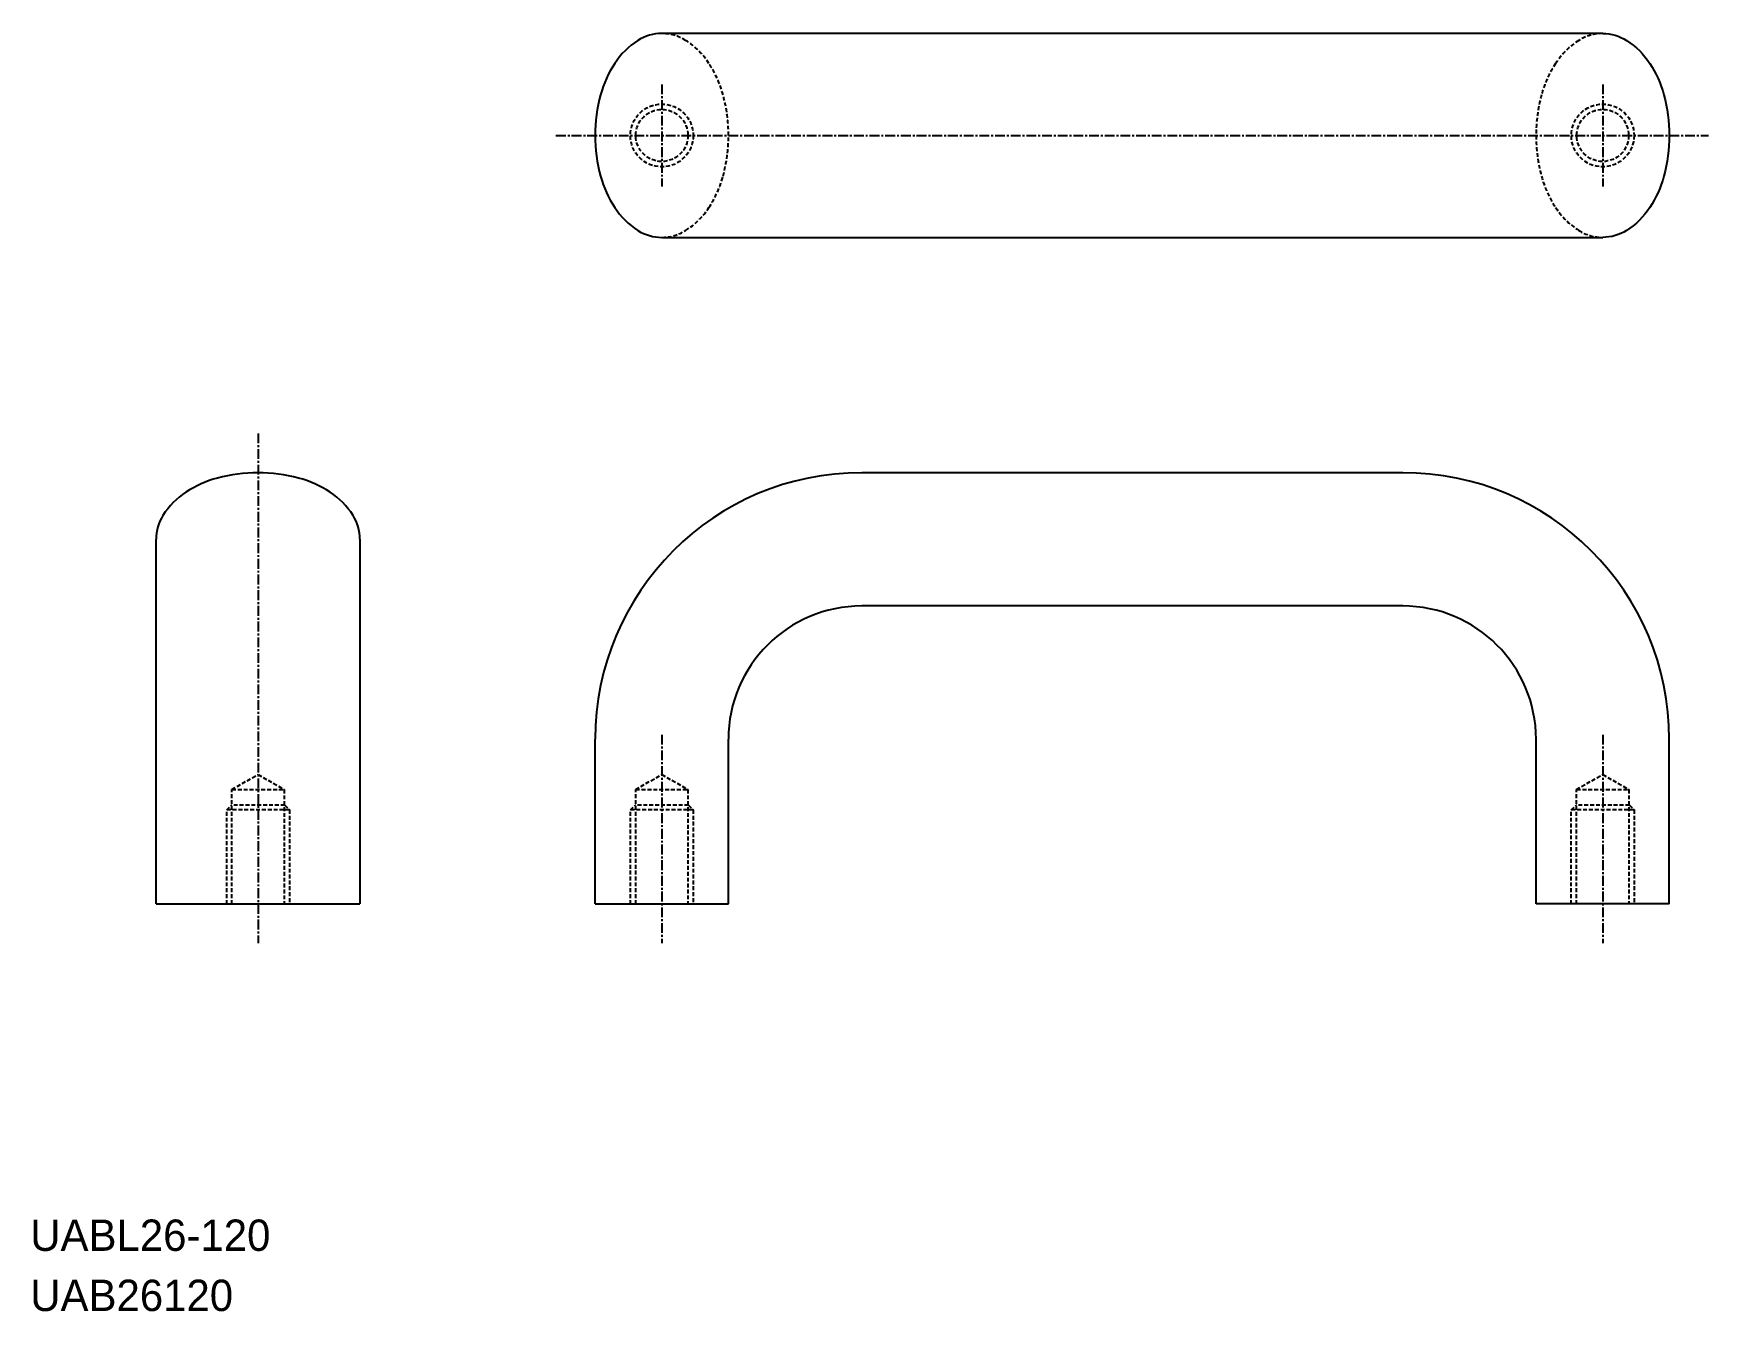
# Model space of a CAD drawing. Extents: x 0 to 214, y 0 to 163.
import ezdxf

# ---------------------------------------------------------------- set-up
doc = ezdxf.new("R2010")
doc.units = 0
doc.linetypes.add('CENTER', pattern=[2, 1.25, -0.25, 0.25, -0.25])
doc.linetypes.add('DASHED', pattern=[0.75, 0.5, -0.25])
doc.layers.get('0').update_dxf_attribs({"linetype": 'CONTINUOUS'})
doc.layers.add('CENTER', color=1, linetype='CENTER')

msp = doc.modelspace()

# ---------------------------------------------------------------- linework, layer by layer
at = {"color": 7, "linetype": 'CONTINUOUS'}
for p, q in [((200.55, 162.91), (80.55, 162.91)), ((80.55, 136.91), (200.55, 136.91)), ((175.05, 106.91), (106.05, 106.91)), ((16.05, 51.91), (16.05, 98.41)), ((42.05, 98.41), (42.05, 51.91)), ((175.05, 89.91), (106.05, 89.91)), ((72.05, 51.91), (72.05, 72.91)), ((89.05, 51.91), (89.05, 72.91)), ((192.05, 51.91), (192.05, 72.91)), ((209.05, 51.91), (209.05, 72.91)), ((89.05, 62.41), (89.05, 62.41)), ((89.05, 57.16), (89.05, 57.16)), ((16.05, 51.91), (42.05, 51.91)), ((72.05, 51.91), (89.05, 51.91)), ((209.05, 51.91), (192.05, 51.91))]:
    msp.add_line(p, q, dxfattribs=at)
at = {"color": 3, "linetype": 'DASHED'}
for p, q in [((25.72, 66.51), (29.05, 68.43)), ((29.05, 68.43), (32.37, 66.51)), ((77.22, 66.51), (80.55, 68.43)), ((80.55, 68.43), (83.87, 66.51)), ((197.22, 66.51), (200.55, 68.43)), ((200.55, 68.43), (203.87, 66.51)), ((25.72, 51.91), (25.72, 66.51)), ((25.72, 66.51), (32.37, 66.51)), ((32.37, 66.51), (32.37, 51.91)), ((77.22, 51.91), (77.22, 66.51)), ((77.22, 66.51), (83.87, 66.51)), ((83.87, 66.51), (83.87, 51.91)), ((197.22, 51.91), (197.22, 66.51)), ((197.22, 66.51), (203.87, 66.51)), ((203.87, 66.51), (203.87, 51.91)), ((25.05, 63.91), (25.65, 64.51)), ((32.45, 64.51), (25.65, 64.51)), ((32.45, 64.51), (33.05, 63.91)), ((76.55, 63.91), (77.15, 64.51)), ((83.95, 64.51), (77.15, 64.51)), ((83.95, 64.51), (84.55, 63.91)), ((196.55, 63.91), (197.15, 64.51)), ((203.95, 64.51), (197.15, 64.51)), ((203.95, 64.51), (204.55, 63.91)), ((25.05, 51.91), (25.05, 63.91)), ((33.05, 63.91), (25.05, 63.91)), ((33.05, 63.91), (33.05, 51.91)), ((76.55, 51.91), (76.55, 63.91)), ((84.55, 63.91), (76.55, 63.91)), ((84.55, 63.91), (84.55, 51.91)), ((196.55, 51.91), (196.55, 63.91)), ((204.55, 63.91), (196.55, 63.91)), ((204.55, 63.91), (204.55, 51.91))]:
    msp.add_line(p, q, dxfattribs=at)
at = {"color": 7, "linetype": 'CONTINUOUS'}
for points in [[(80.55, 162.91, 0.142118), (77.5, 162.03, 0.107165), (74.54, 159.1, 0.078809), (72.74, 155.09, 0.066218), (72.05, 149.91, 0.066218), (72.74, 144.73, 0.078809), (74.54, 140.72, 0.107165), (77.5, 137.8, 0.142118), (80.55, 136.91, 0.142118)], [(200.55, 162.91, -0.142118), (203.59, 162.03, -0.107165), (206.56, 159.1, -0.078809), (208.36, 155.09, -0.066218), (209.05, 149.91, -0.066218), (208.36, 144.73, -0.078809), (206.56, 140.72, -0.107165), (203.59, 137.8, -0.142118), (200.55, 136.91, -0.142118)]]:
    msp.add_lwpolyline(points, format="xyb", dxfattribs=at)
at = {"color": 3, "linetype": 'DASHED'}
for points in [[(80.55, 162.91, -0.142118), (83.59, 162.03, -0.107165), (86.56, 159.1, -0.078809), (88.36, 155.09, -0.066218), (89.05, 149.91, -0.066218), (88.36, 144.73, -0.078809), (86.56, 140.72, -0.107165), (83.59, 137.8, -0.142118), (80.55, 136.91, -0.142118)], [(200.55, 162.91, 0.142118), (197.5, 162.03, 0.107165), (194.54, 159.1, 0.078809), (192.74, 155.09, 0.066218), (192.05, 149.91, 0.066218), (192.74, 144.73, 0.078809), (194.54, 140.72, 0.107165), (197.5, 137.8, 0.142118), (200.55, 136.91, 0.142118)]]:
    msp.add_lwpolyline(points, format="xyb", dxfattribs=at)
for centre, radius in [((80.55, 149.91), 4), ((200.55, 149.91), 4), ((80.55, 149.91), 3.32), ((200.55, 149.91), 3.32)]:
    msp.add_circle(centre, radius, dxfattribs=at)
at = {"color": 7, "linetype": 'CONTINUOUS'}
for centre, radius, start, end in [((29.05, 87.1), 19.81, 90, 105.154), ((29.05, 87.1), 19.81, 74.846, 90), ((106.05, 72.91), 34, 90, 180), ((175.05, 72.91), 34, 0, 90), ((27.54, 92.67), 14.04, 105.154, 123.179), ((30.56, 92.67), 14.04, 56.8215, 74.846), ((25.23, 96.2), 9.83, 123.179, 147.646), ((32.86, 96.2), 9.83, 32.3544, 56.8215), ((21.73, 98.41), 5.69, 147.646, 180), ((36.36, 98.41), 5.69, 0, 32.3544), ((106.05, 72.91), 17, 90, 180), ((175.05, 72.91), 17, 0, 90)]:
    msp.add_arc(centre, radius, start, end, dxfattribs=at)
at = {"layer": 'CENTER', "color": 1, "linetype": 'CENTER'}
for p, q in [((80.55, 156.41), (80.55, 143.41)), ((200.55, 156.41), (200.55, 143.41)), ((67.05, 149.91), (214.05, 149.91)), ((29.05, 111.91), (29.05, 46.91)), ((80.55, 73.48), (80.55, 46.91)), ((200.55, 73.48), (200.55, 46.91))]:
    msp.add_line(p, q, dxfattribs=at)

# ---------------------------------------------------------------- texts
at = {"color": 7, "linetype": 'CONTINUOUS'}
for s, p in [('UABL26-120', (0, 7.67)), ('UAB26120', (0, 0))]:
    msp.add_text(s, height=4, dxfattribs=at).set_placement(p)

doc.saveas('drawing.dxf')
